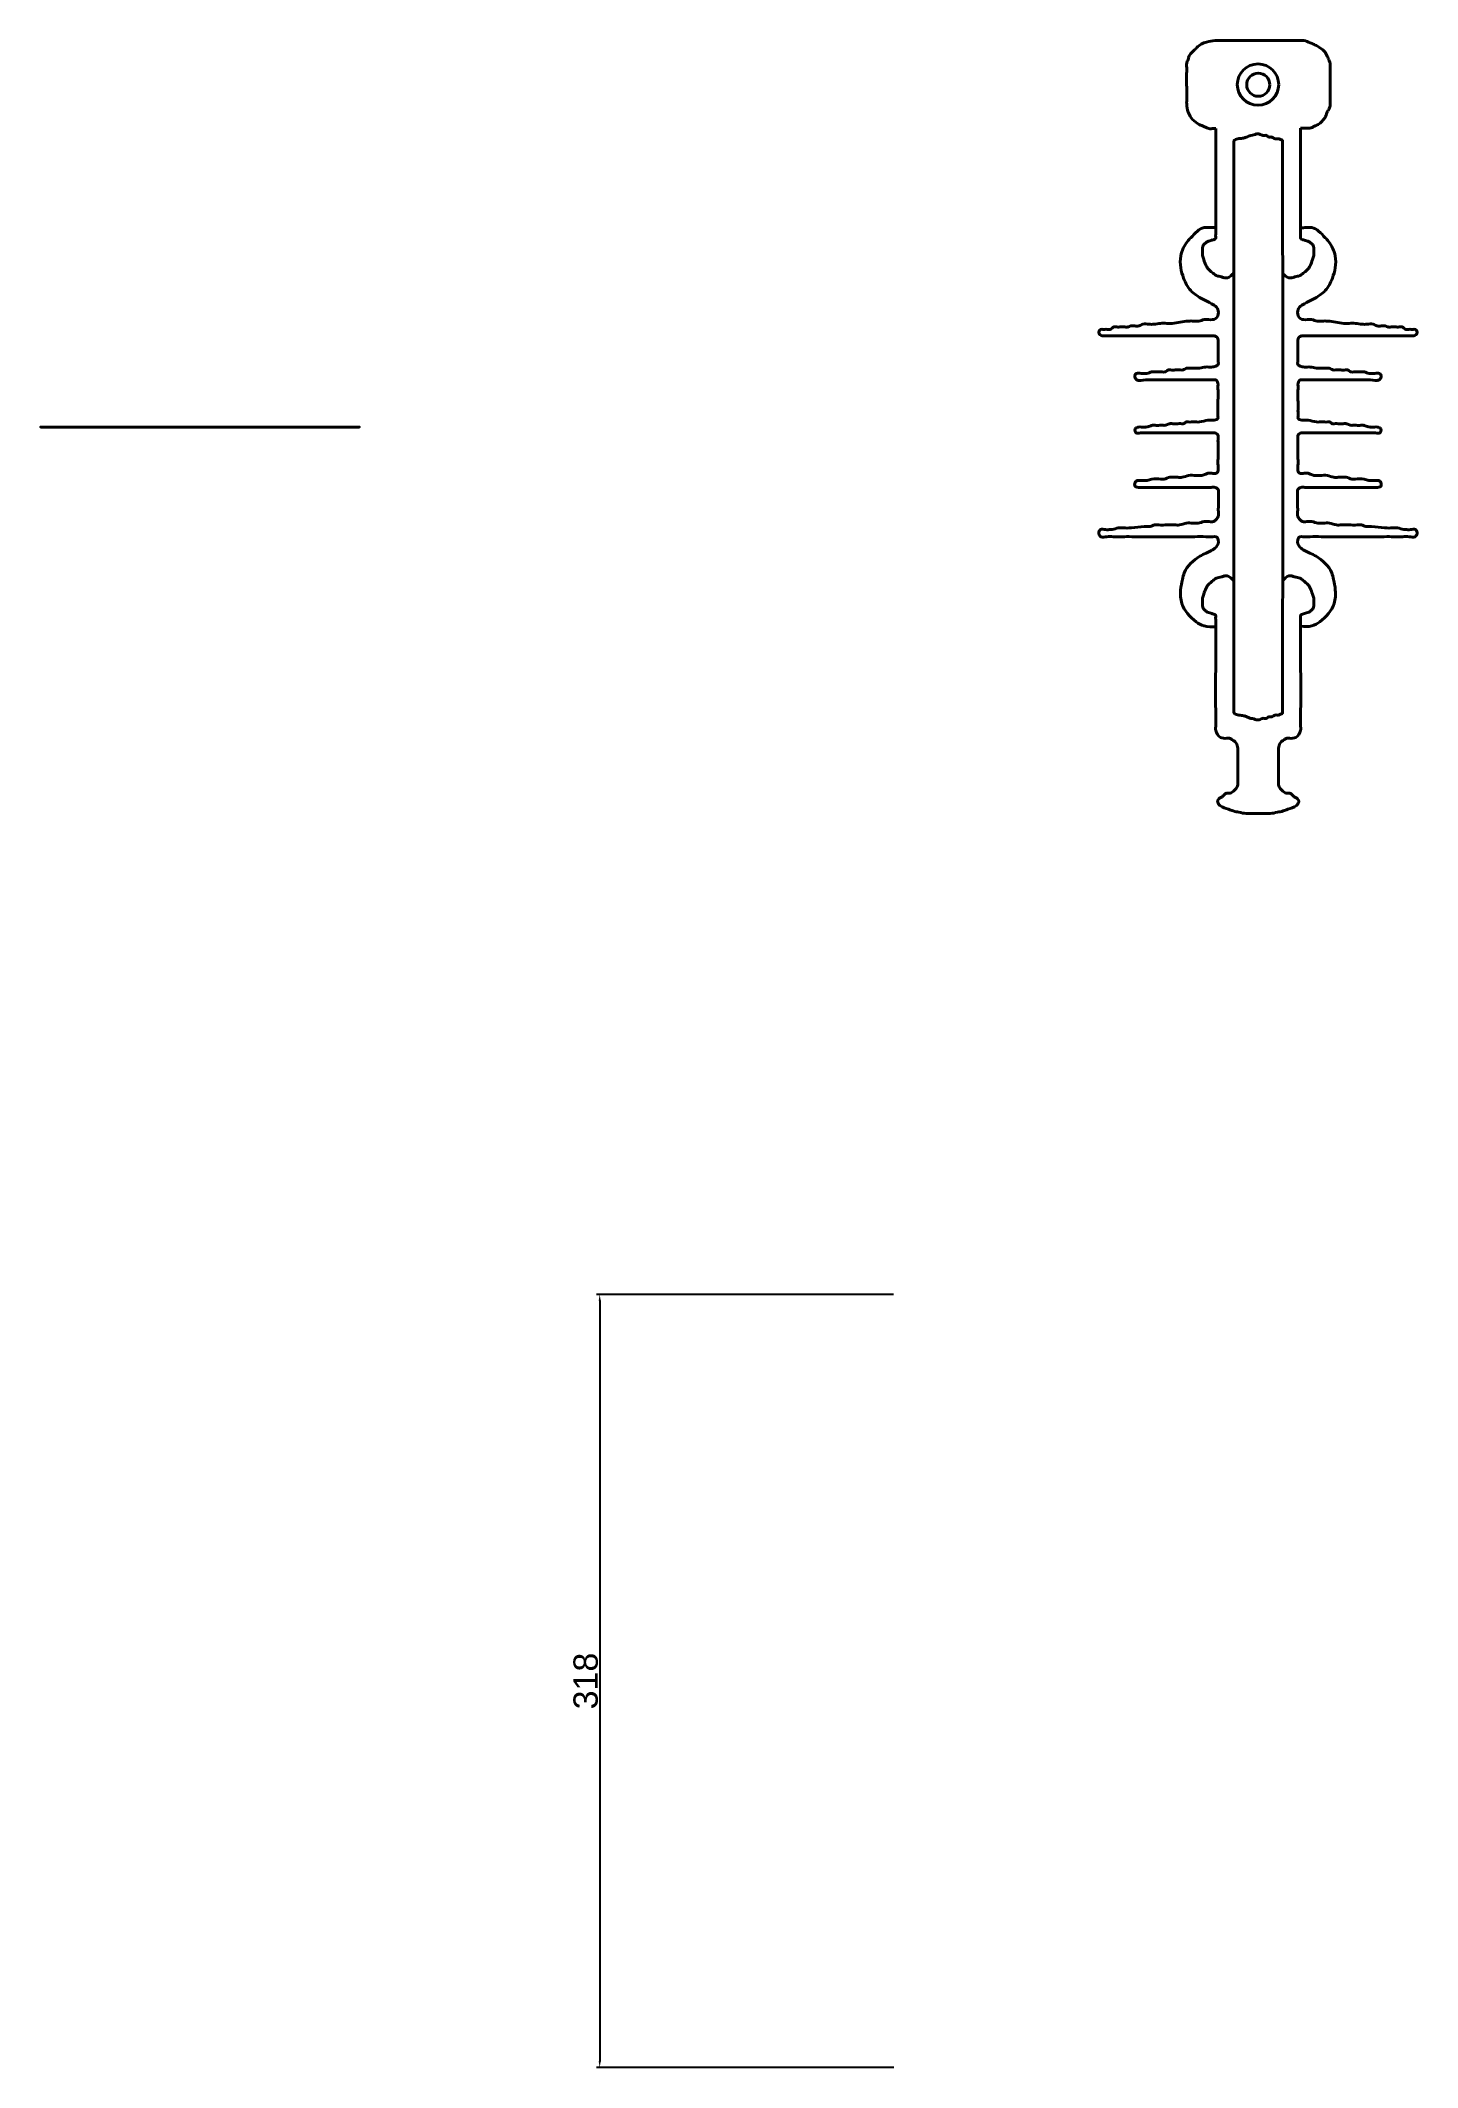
# Model space of a CAD drawing. Header units: millimetres. Extents: x 2904 to 3471, y -1087 to -253.
import ezdxf

# ---------------------------------------------------------------- set-up
doc = ezdxf.new("R2010")
doc.units = ezdxf.units.MM
doc.styles.get("Standard").update_dxf_attribs({"font": 'arial.ttf'})
doc.dimstyles.new('ISO-25', dxfattribs={"dimtxt": 10, "dimasz": 2.5, "dimexe": 1.25, "dimexo": 0.625, "dimtad": 1, "dimtxsty": 'Standard', "dimcen": 2.5, "dimadec": 0, "dimazin": 0, "dimtfac": 1, "dimtmove": 0, "dimatfit": 3, "dimfxl": 1, "dimarcsym": 0})

# ---------------------------------------------------------------- blocks, each defined once
blk = doc.blocks.new('*D2')
at = {"color": 0, "lineweight": -2, "transparency": 16777216}
for p, q in [((3255.06, -769.08), (3132.98, -769.08)), ((3134.23, -771.58), (3134.23, -1084.58)), ((3255.27, -1087.08), (3132.98, -1087.08))]:
    blk.add_line(p, q, dxfattribs=at)
at = {"color": 0, "lineweight": 40, "transparency": 16777216}
for points in [[(3133.81, -771.58), (3134.65, -771.58), (3134.23, -769.08)], [(3133.81, -1084.58), (3134.65, -1084.58), (3134.23, -1087.08)]]:
    blk.add_solid(points, dxfattribs=at)
at = {"layer": 'Defpoints', "color": 0, "lineweight": 40, "transparency": 16777216}
for p in [(3255.69, -769.08), (3134.23, -1087.08), (3255.9, -1087.08)]:
    blk.add_point(p, dxfattribs=at)
at = {"color": 0, "lineweight": 40, "transparency": 16777216, "insert": (3128.5, -928.08), "char_height": 10, "attachment_point": 5, "rotation": 90}
blk.add_mtext('318', dxfattribs=at)

msp = doc.modelspace()

# ---------------------------------------------------------------- linework, layer by layer
at = {"color": 2, "lineweight": 40}
for centre, radius in [((3405.022, -271.257), 8.51), ((3405.127, -271.292), 4.753)]:
    msp.add_circle(centre, radius, dxfattribs=at)
at = {"color": 2, "lineweight": 40, "extrusion": (0, -1, 6.12323e-17)}
for centre, radius in [((2969.83, 140.922, 412.179), 8.51), ((2969.936, 140.887, 412.179), 4.753)]:
    msp.add_circle(centre, radius, dxfattribs=at)
at = {"color": 1, "lineweight": 40}
for points in [[(3405.011, -253.168), (3399.827, -253.168), (3397.443, -253.168), (3394.612, -253.168), (3392.407, -253.168), (3389.785, -253.168), (3387.371, -253.168), (3383.86, -253.762), (3381.64, -254.608), (3379.872, -256.037), (3377.978, -257.899), (3376.765, -259.413), (3376.25, -260.957), (3375.674, -262.441), (3375.674, -264.228), (3375.674, -265.863), (3375.674, -272.244), (3375.674, -273.66), (3375.674, -276.009), (3375.674, -278.114), (3375.674, -279.212), (3378.128, -285.6), (3380.849, -287.632), (3383.039, -288.601), (3384.853, -289.351), (3386.542, -289.351), (3387.615, -289.351)], [(3405.011, -253.168), (3407.269, -253.168), (3408.736, -253.168), (3410.302, -253.168), (3411.68, -253.168), (3418.501, -253.168), (3419.88, -253.168), (3421.292, -253.168), (3423.272, -253.168), (3423.86, -253.168), (3426.492, -254.033), (3428.153, -254.748), (3429.853, -255.705), (3432.197, -257.504), (3433.532, -259.556), (3434.291, -261.464), (3434.661, -262.592), (3434.661, -263.208), (3434.661, -266.513), (3434.661, -268.89), (3434.661, -274.918), (3434.661, -277.161), (3434.661, -278.074), (3434.661, -279.228), (3434.661, -280.015), (3434.117, -281.483), (3433.356, -282.834), (3432.583, -284.789), (3431.699, -285.883), (3430.213, -287.446), (3428.522, -288.228), (3427.295, -288.883), (3426.281, -289.221), (3425.35, -289.221), (3422.517, -289.221)], [(2969.82, -412.179, 159.011), (2964.635, -412.179, 159.011), (2962.252, -412.179, 159.011), (2959.421, -412.179, 159.011), (2957.216, -412.179, 159.011), (2954.594, -412.179, 159.011), (2952.18, -412.179, 159.011), (2948.669, -412.179, 158.416), (2946.449, -412.179, 157.57), (2944.68, -412.179, 156.142), (2942.787, -412.179, 154.28), (2941.574, -412.179, 152.766), (2941.059, -412.179, 151.222), (2940.483, -412.179, 149.738), (2940.483, -412.179, 147.951), (2940.483, -412.179, 146.316), (2940.483, -412.179, 139.935), (2940.483, -412.179, 138.519), (2940.483, -412.179, 136.17), (2940.483, -412.179, 134.065), (2940.483, -412.179, 132.967), (2942.936, -412.179, 126.579), (2945.658, -412.179, 124.547), (2947.848, -412.179, 123.578), (2949.662, -412.179, 122.828), (2951.351, -412.179, 122.828), (2952.423, -412.179, 122.828)], [(2952.469, -412.179, -82.129), (2952.469, -412.179, -88.17), (2952.469, -412.179, -93.827), (2952.469, -412.179, -116.805), (2952.469, -412.179, -122.607), (2952.469, -412.179, -124.838), (2954.378, -412.179, -127.644), (2957.048, -412.179, -128.017), (2958.17, -412.179, -128.017), (2959.182, -412.179, -128.606), (2960.116, -412.179, -129.172), (2961.261, -412.179, -131.02), (2961.501, -412.179, -132.052), (2961.501, -412.179, -132.823), (2961.501, -412.179, -134.463), (2961.501, -412.179, -139.761), (2961.501, -412.179, -141.87), (2961.501, -412.179, -144.117), (2961.501, -412.179, -145.984), (2961.501, -412.179, -147.238), (2959.71, -412.179, -149.839), (2957.807, -412.179, -150.653), (2956.929, -412.179, -150.653), (2955.729, -412.179, -151.384), (2954.851, -412.179, -152.233), (2953.71, -412.179, -152.905), (2953.212, -412.179, -153.753), (2954.191, -412.179, -155.638), (2957.708, -412.179, -157.217), (2959.659, -412.179, -157.926), (2961.964, -412.179, -158.458), (2964.92, -412.179, -158.989), (2967.166, -412.179, -158.989), (2970.033, -412.179, -158.989)], [(2969.82, -412.179, 159.011), (2972.078, -412.179, 159.011), (2973.544, -412.179, 159.011), (2975.111, -412.179, 159.011), (2976.489, -412.179, 159.011), (2983.309, -412.179, 159.011), (2984.689, -412.179, 159.011), (2986.1, -412.179, 159.011), (2988.081, -412.179, 159.011), (2988.669, -412.179, 159.011), (2991.301, -412.179, 158.146), (2992.962, -412.179, 157.431), (2994.661, -412.179, 156.474), (2997.006, -412.179, 154.675), (2998.34, -412.179, 152.623), (2999.1, -412.179, 150.715), (2999.47, -412.179, 149.587), (2999.47, -412.179, 148.971), (2999.47, -412.179, 145.666), (2999.47, -412.179, 143.289), (2999.47, -412.179, 137.261), (2999.47, -412.179, 135.018), (2999.47, -412.179, 134.105), (2999.47, -412.179, 132.951), (2999.47, -412.179, 132.164), (2998.926, -412.179, 130.695), (2998.165, -412.179, 129.345), (2997.391, -412.179, 127.39), (2996.508, -412.179, 126.296), (2995.022, -412.179, 124.733), (2993.33, -412.179, 123.951), (2992.104, -412.179, 123.296), (2991.089, -412.179, 122.958), (2990.159, -412.179, 122.958), (2987.326, -412.179, 122.958)], [(2987.326, -412.179, -81.857), (2987.319, -412.179, -88.17), (2987.319, -412.179, -93.827), (2987.319, -412.179, -116.805), (2987.319, -412.179, -122.607), (2987.319, -412.179, -124.838), (2985.409, -412.179, -127.644), (2982.74, -412.179, -128.017), (2981.617, -412.179, -128.017), (2980.606, -412.179, -128.606), (2979.672, -412.179, -129.172), (2978.527, -412.179, -131.02), (2978.287, -412.179, -132.052), (2978.287, -412.179, -132.823), (2978.287, -412.179, -134.463), (2978.287, -412.179, -139.761), (2978.287, -412.179, -141.87), (2978.287, -412.179, -144.117), (2978.287, -412.179, -145.984), (2978.287, -412.179, -147.238), (2980.078, -412.179, -149.839), (2981.98, -412.179, -150.653), (2982.858, -412.179, -150.653), (2984.058, -412.179, -151.384), (2984.936, -412.179, -152.233), (2986.078, -412.179, -152.905), (2986.575, -412.179, -153.753), (2985.596, -412.179, -155.638), (2982.079, -412.179, -157.217), (2980.129, -412.179, -157.926), (2977.823, -412.179, -158.458), (2974.868, -412.179, -158.989), (2972.622, -412.179, -158.989), (2970.033, -412.179, -158.989)], [(3387.66, -494.308), (3387.66, -500.349), (3387.66, -506.006), (3387.66, -528.984), (3387.66, -534.786), (3387.66, -537.017), (3389.57, -539.823), (3392.239, -540.196), (3393.362, -540.196), (3394.373, -540.785), (3395.307, -541.351), (3396.452, -543.199), (3396.692, -544.231), (3396.692, -545.002), (3396.692, -546.641), (3396.692, -551.94), (3396.692, -554.049), (3396.692, -556.295), (3396.692, -558.163), (3396.692, -559.417), (3394.901, -562.018), (3392.998, -562.832), (3392.12, -562.832), (3390.92, -563.563), (3390.042, -564.412), (3388.901, -565.084), (3388.403, -565.932), (3389.383, -567.817), (3392.899, -569.396), (3394.85, -570.105), (3397.155, -570.637), (3400.111, -571.168), (3402.357, -571.168), (3405.224, -571.168)], [(3422.517, -494.036), (3422.51, -500.349), (3422.51, -506.006), (3422.51, -528.984), (3422.51, -534.786), (3422.51, -537.017), (3420.6, -539.823), (3417.931, -540.196), (3416.808, -540.196), (3415.797, -540.785), (3414.863, -541.351), (3413.718, -543.199), (3413.478, -544.231), (3413.478, -545.002), (3413.478, -546.641), (3413.478, -551.94), (3413.478, -554.049), (3413.478, -556.295), (3413.478, -558.163), (3413.478, -559.417), (3415.269, -562.018), (3417.171, -562.832), (3418.049, -562.832), (3419.25, -563.563), (3420.128, -564.412), (3421.269, -565.084), (3421.767, -565.932), (3420.787, -567.817), (3417.271, -569.396), (3415.32, -570.105), (3413.015, -570.637), (3410.059, -571.168), (3407.813, -571.168), (3405.224, -571.168)]]:
    msp.add_spline(points, degree=3, dxfattribs=at)
at = {"color": 2, "lineweight": 40}
for points in [[(3387.615, -289.351), (3387.615, -295.331), (3387.615, -298.424), (3387.615, -311.341), (3387.615, -330.081)], [(3422.517, -289.221), (3422.517, -308.777), (3422.517, -330.129)], [(2952.423, -412.179, 122.828), (2952.423, -412.179, 116.848), (2952.423, -412.179, 113.755), (2952.423, -412.179, 100.838), (2952.423, -412.179, 82.098)], [(2987.326, -412.179, 122.958), (2987.326, -412.179, 103.402), (2987.326, -412.179, 82.05)]]:
    msp.add_spline(points, degree=3, dxfattribs=at)
at = {"color": 4, "lineweight": 40}
for points in [[(3395.102, -348.592), (3395.102, -344.465), (3395.102, -316.568), (3395.102, -303.718), (3395.102, -300.501), (3395.102, -297.476), (3395.102, -295.602), (3395.102, -294.451), (3396.665, -293.58), (3398.639, -293.3), (3400.169, -292.906), (3402.12, -292.161), (3403.29, -291.982), (3404.332, -291.545), (3404.941, -291.545), (3405.387, -291.545), (3406.343, -291.977), (3407.681, -292.157), (3408.413, -292.157), (3409.602, -292.84), (3409.96, -292.84), (3410.694, -292.84), (3412.042, -293.522), (3412.844, -293.522), (3413.458, -293.522), (3414.635, -294.033), (3415.129, -294.389), (3415.129, -294.732), (3415.129, -295.527), (3415.129, -298.023), (3415.129, -299.128), (3415.129, -303.341), (3415.129, -306.828), (3415.129, -317.645), (3415.129, -321.637), (3415.129, -335.773), (3415.232, -348.856)], [(2959.911, -412.179, 63.587), (2959.911, -412.179, 67.714), (2959.911, -412.179, 95.61), (2959.911, -412.179, 108.461), (2959.911, -412.179, 111.678), (2959.911, -412.179, 114.703), (2959.911, -412.179, 116.577), (2959.911, -412.179, 117.728), (2961.473, -412.179, 118.599), (2963.448, -412.179, 118.879), (2964.978, -412.179, 119.273), (2966.929, -412.179, 120.018), (2968.099, -412.179, 120.197), (2969.141, -412.179, 120.634), (2969.75, -412.179, 120.634), (2970.196, -412.179, 120.634), (2971.152, -412.179, 120.202), (2972.49, -412.179, 120.022), (2973.222, -412.179, 120.022), (2974.41, -412.179, 119.339), (2974.769, -412.179, 119.339), (2975.503, -412.179, 119.339), (2976.851, -412.179, 118.657), (2977.652, -412.179, 118.657), (2978.267, -412.179, 118.657), (2979.444, -412.179, 118.146), (2979.938, -412.179, 117.79), (2979.938, -412.179, 117.447), (2979.938, -412.179, 116.652), (2979.938, -412.179, 114.156), (2979.938, -412.179, 113.051), (2979.938, -412.179, 108.838), (2979.938, -412.179, 105.351), (2979.938, -412.179, 94.534), (2979.938, -412.179, 90.542), (2979.938, -412.179, 76.405), (2980.041, -412.179, 63.323)], [(2959.911, -412.179, -63.394), (2959.911, -412.179, -67.521), (2959.911, -412.179, -95.417), (2959.911, -412.179, -108.268), (2959.911, -412.179, -111.485), (2959.911, -412.179, -114.51), (2959.911, -412.179, -116.384), (2959.911, -412.179, -117.535), (2961.473, -412.179, -118.406), (2963.448, -412.179, -118.686), (2964.978, -412.179, -119.08), (2966.929, -412.179, -119.825), (2968.099, -412.179, -120.004), (2969.141, -412.179, -120.441), (2969.75, -412.179, -120.441), (2970.196, -412.179, -120.441), (2971.152, -412.179, -120.009), (2972.49, -412.179, -119.829), (2973.222, -412.179, -119.829), (2974.41, -412.179, -119.146), (2974.769, -412.179, -119.146), (2975.503, -412.179, -119.146), (2976.851, -412.179, -118.464), (2977.652, -412.179, -118.464), (2978.267, -412.179, -118.464), (2979.444, -412.179, -117.953), (2979.938, -412.179, -117.597), (2979.938, -412.179, -117.254), (2979.938, -412.179, -116.459), (2979.938, -412.179, -113.963), (2979.938, -412.179, -112.858), (2979.938, -412.179, -108.645), (2979.938, -412.179, -105.158), (2979.938, -412.179, -94.341), (2979.938, -412.179, -90.349), (2979.938, -412.179, -76.212), (2980.041, -412.179, -63.13)], [(3395.102, -475.573), (3395.102, -479.7), (3395.102, -507.596), (3395.102, -520.447), (3395.102, -523.664), (3395.102, -526.689), (3395.102, -528.563), (3395.102, -529.714), (3396.665, -530.585), (3398.639, -530.865), (3400.169, -531.259), (3402.12, -532.004), (3403.29, -532.183), (3404.332, -532.62), (3404.941, -532.62), (3405.387, -532.62), (3406.343, -532.188), (3407.681, -532.008), (3408.413, -532.008), (3409.602, -531.325), (3409.96, -531.325), (3410.694, -531.325), (3412.042, -530.643), (3412.844, -530.643), (3413.458, -530.643), (3414.635, -530.132), (3415.129, -529.776), (3415.129, -529.433), (3415.129, -528.638), (3415.129, -526.142), (3415.129, -525.037), (3415.129, -520.824), (3415.129, -517.337), (3415.129, -506.52), (3415.129, -502.528), (3415.129, -488.391), (3415.232, -475.309)]]:
    msp.add_spline(points, degree=3, dxfattribs=at)
at = {"color": 5, "lineweight": 40}
for points in [[(3387.615, -330.081), (3385.111, -330.081), (3382.866, -330.081), (3380.071, -331.55), (3377.368, -334.251), (3375.994, -335.807), (3374.298, -338.554), (3373.245, -341.759), (3373.245, -346.656), (3374.421, -350.906), (3377.343, -355.962), (3379.46, -357.788), (3385.89, -361.405), (3387.993, -362.894), (3388.724, -364.966), (3387.578, -367.533), (3384.704, -367.949), (3382.938, -367.949), (3380.711, -368.556), (3378.706, -368.556), (3376.333, -368.556), (3369.728, -369.499), (3367.573, -369.499), (3364.842, -369.499), (3362.204, -369.852), (3360.123, -369.852), (3357.689, -369.852), (3356.035, -370.558), (3354.289, -370.558), (3352.617, -370.558), (3351.595, -370.966), (3350.242, -370.966), (3348.648, -370.966), (3346.964, -370.966), (3345.611, -370.966), (3344.317, -371.951), (3342.904, -371.951), (3341.159, -371.951), (3340.287, -371.951), (3339.596, -373.002), (3340.047, -374.174), (3340.889, -374.595), (3342.633, -374.595), (3345.31, -374.595), (3350.874, -374.595), (3354.724, -374.595), (3361.4, -374.595), (3366.543, -374.595), (3370.814, -374.595), (3376.245, -374.595), (3378.608, -374.595), (3381.88, -374.595), (3384.395, -374.595), (3386.061, -374.595), (3388.06, -375.087), (3388.636, -376.903), (3388.636, -378.205), (3388.636, -383.546), (3388.636, -385.067), (3388.636, -386.305), (3387.661, -387.129), (3385.934, -387.459), (3384.805, -387.459), (3383.485, -387.459), (3380.998, -387.899), (3379.334, -387.899), (3376.809, -387.899), (3375.738, -387.899), (3374.17, -388.663), (3373.06, -388.663), (3370.975, -388.663), (3369.037, -388.663), (3368.115, -388.663), (3366.793, -389.498), (3365.564, -389.498), (3362.643, -389.498), (3361.199, -389.498), (3359.323, -390.082), (3358.616, -390.082), (3356.895, -390.082), (3355.081, -390.082), (3354.343, -391.004), (3354.958, -392.539), (3358.85, -392.724), (3360.748, -392.724), (3363.229, -392.724), (3366.879, -392.724), (3376.565, -392.724), (3381.044, -392.724), (3383.445, -392.724), (3384.97, -392.724), (3386.534, -392.724), (3387.511, -392.724), (3388.548, -394.109), (3388.548, -395.262), (3388.548, -396.395), (3388.548, -402.62), (3388.548, -404.634), (3388.548, -406.239), (3388.548, -407.735), (3388.548, -408.544), (3387.008, -409.294), (3385.843, -409.294), (3384.441, -409.294), (3380.943, -410.067), (3379.673, -410.067), (3377.67, -410.067), (3376.241, -410.067), (3375.507, -410.067), (3374.297, -410.78), (3373.682, -410.78), (3371.52, -410.78), (3369.952, -410.78), (3368.544, -410.78), (3366.768, -411.438), (3366.006, -411.438), (3364.619, -411.438), (3362.676, -411.438), (3361.656, -411.438), (3360.146, -411.866), (3358.862, -412.143), (3358.169, -412.143), (3357.137, -412.143), (3355.844, -412.143), (3355.02, -412.415), (3354.475, -412.922), (3354.893, -414.536), (3356.625, -414.536), (3358.479, -414.536), (3362.025, -414.536), (3365.937, -414.536), (3368.953, -414.536), (3372.172, -414.536), (3374.862, -414.536), (3382.653, -414.536), (3385.799, -414.536), (3387.226, -414.536), (3388.57, -415.514), (3388.57, -417.387), (3388.57, -418.294), (3388.57, -421.068), (3388.57, -425.15), (3388.57, -428.024), (3388.57, -430.185), (3387.933, -431.126), (3385.966, -431.126), (3384.669, -431.126), (3383.497, -431.482), (3381.906, -432.088), (3381.027, -432.088), (3379.436, -432.088), (3376.465, -432.088), (3373.868, -432.824), (3371.971, -432.824), (3369.926, -432.824), (3368.767, -432.824), (3366.384, -433.561), (3364.993, -433.561), (3361.356, -433.561), (3359.381, -434.133), (3358.086, -434.133), (3356.472, -434.133), (3355.474, -434.133), (3354.454, -435.024), (3354.454, -436.467), (3356.429, -436.976), (3359.169, -436.976), (3362.312, -436.976), (3367.918, -436.976), (3372.25, -436.976), (3375.521, -436.976), (3380.256, -436.976), (3382.744, -436.976), (3385.775, -436.976), (3387.366, -436.976), (3388.591, -437.829), (3388.707, -438.78), (3388.707, -440.94), (3388.707, -443.114), (3388.707, -444.78), (3388.707, -446.852), (3388.707, -448.45), (3387.655, -450.378), (3386.712, -451.035), (3384.981, -451.035), (3382.833, -451.035), (3380.4, -451.692), (3378.186, -451.692), (3375.6, -451.692), (3372.709, -452.419), (3370.761, -452.419), (3367.773, -452.419), (3364.188, -452.419), (3362.462, -452.419), (3360.603, -453.083), (3359.806, -453.083), (3358.257, -453.083), (3352.94, -453.632), (3349.445, -453.632), (3347.563, -453.632), (3345.009, -454.348), (3344.36, -454.348), (3342.299, -454.348), (3340.238, -454.348), (3339.521, -455.445), (3340.417, -457.258), (3342.792, -457.258), (3345.48, -457.258), (3350.117, -457.258), (3354.038, -457.258), (3360.534, -457.258), (3366.803, -457.258), (3370.82, -457.258), (3375.355, -457.258), (3379.034, -457.258), (3383.592, -457.258), (3386.503, -457.258), (3387.722, -457.258), (3388.669, -458.501), (3387.744, -461.567), (3383.666, -463.986), (3381.081, -465.323), (3374.704, -472.084), (3373.938, -474.815), (3373.204, -479.196), (3373.71, -484.718), (3379.545, -492.265), (3382.841, -493.97), (3387.66, -494.308)], [(3422.517, -330.129), (3424.912, -330.081), (3427.157, -330.081), (3429.952, -331.55), (3432.655, -334.251), (3434.029, -335.807), (3435.724, -338.554), (3436.778, -341.759), (3436.778, -346.656), (3435.602, -350.906), (3432.68, -355.962), (3430.563, -357.788), (3424.133, -361.405), (3422.029, -362.894), (3421.299, -364.966), (3422.445, -367.533), (3425.319, -367.949), (3427.085, -367.949), (3429.311, -368.556), (3431.317, -368.556), (3433.69, -368.556), (3440.295, -369.499), (3442.45, -369.499), (3445.181, -369.499), (3447.819, -369.852), (3449.9, -369.852), (3452.334, -369.852), (3453.987, -370.558), (3455.734, -370.558), (3457.406, -370.558), (3458.428, -370.966), (3459.781, -370.966), (3461.375, -370.966), (3463.059, -370.966), (3464.412, -370.966), (3465.705, -371.951), (3467.119, -371.951), (3468.863, -371.951), (3469.736, -371.951), (3470.427, -373.002), (3469.976, -374.174), (3469.134, -374.595), (3467.39, -374.595), (3464.713, -374.595), (3459.149, -374.595), (3455.299, -374.595), (3448.623, -374.595), (3443.48, -374.595), (3439.209, -374.595), (3433.778, -374.595), (3431.415, -374.595), (3428.143, -374.595), (3425.628, -374.595), (3423.962, -374.595), (3421.963, -375.087), (3421.387, -376.903), (3421.387, -378.205), (3421.387, -383.546), (3421.387, -385.067), (3421.387, -386.305), (3422.362, -387.129), (3424.089, -387.459), (3425.218, -387.459), (3426.538, -387.459), (3429.024, -387.899), (3430.689, -387.899), (3433.213, -387.899), (3434.285, -387.899), (3435.853, -388.663), (3436.963, -388.663), (3439.048, -388.663), (3440.985, -388.663), (3441.908, -388.663), (3443.229, -389.498), (3444.459, -389.498), (3447.379, -389.498), (3448.824, -389.498), (3450.699, -390.082), (3451.406, -390.082), (3453.128, -390.082), (3454.942, -390.082), (3455.679, -391.004), (3455.065, -392.539), (3451.173, -392.724), (3449.275, -392.724), (3446.793, -392.724), (3443.144, -392.724), (3433.457, -392.724), (3428.979, -392.724), (3426.578, -392.724), (3425.053, -392.724), (3423.489, -392.724), (3422.511, -392.724), (3421.475, -394.109), (3421.475, -395.262), (3421.475, -396.395), (3421.475, -402.62), (3421.475, -404.634), (3421.475, -406.239), (3421.475, -407.735), (3421.475, -408.544), (3423.015, -409.294), (3424.18, -409.294), (3425.582, -409.294), (3429.08, -410.067), (3430.35, -410.067), (3432.353, -410.067), (3433.782, -410.067), (3434.516, -410.067), (3435.726, -410.78), (3436.341, -410.78), (3438.503, -410.78), (3440.071, -410.78), (3441.479, -410.78), (3443.255, -411.438), (3444.017, -411.438), (3445.404, -411.438), (3447.347, -411.438), (3448.367, -411.438), (3449.877, -411.866), (3451.161, -412.143), (3451.853, -412.143), (3452.886, -412.143), (3454.179, -412.143), (3455.003, -412.415), (3455.548, -412.922), (3455.13, -414.536), (3453.398, -414.536), (3451.544, -414.536), (3447.998, -414.536), (3444.086, -414.536), (3441.07, -414.536), (3437.851, -414.536), (3435.161, -414.536), (3427.37, -414.536), (3424.223, -414.536), (3422.797, -414.536), (3421.453, -415.514), (3421.453, -417.387), (3421.453, -418.294), (3421.453, -421.068), (3421.453, -425.15), (3421.453, -428.024), (3421.453, -430.185), (3422.089, -431.126), (3424.057, -431.126), (3425.354, -431.126), (3426.526, -431.482), (3428.117, -432.088), (3428.996, -432.088), (3430.586, -432.088), (3433.558, -432.088), (3436.154, -432.824), (3438.052, -432.824), (3440.097, -432.824), (3441.256, -432.824), (3443.638, -433.561), (3445.03, -433.561), (3448.667, -433.561), (3450.642, -434.133), (3451.937, -434.133), (3453.551, -434.133), (3454.549, -434.133), (3455.568, -435.024), (3455.568, -436.467), (3453.593, -436.976), (3450.854, -436.976), (3447.711, -436.976), (3442.105, -436.976), (3437.773, -436.976), (3434.502, -436.976), (3429.767, -436.976), (3427.278, -436.976), (3424.248, -436.976), (3422.657, -436.976), (3421.432, -437.829), (3421.316, -438.78), (3421.316, -440.94), (3421.316, -443.114), (3421.316, -444.78), (3421.316, -446.852), (3421.316, -448.45), (3422.368, -450.378), (3423.311, -451.035), (3425.042, -451.035), (3427.19, -451.035), (3429.623, -451.692), (3431.837, -451.692), (3434.423, -451.692), (3437.314, -452.419), (3439.262, -452.419), (3442.249, -452.419), (3445.835, -452.419), (3447.561, -452.419), (3449.42, -453.083), (3450.217, -453.083), (3451.766, -453.083), (3457.083, -453.632), (3460.578, -453.632), (3462.46, -453.632), (3465.013, -454.348), (3465.663, -454.348), (3467.724, -454.348), (3469.785, -454.348), (3470.502, -455.445), (3469.606, -457.258), (3467.231, -457.258), (3464.543, -457.258), (3459.906, -457.258), (3455.985, -457.258), (3449.489, -457.258), (3443.22, -457.258), (3439.203, -457.258), (3434.667, -457.258), (3430.989, -457.258), (3426.431, -457.258), (3423.52, -457.258), (3422.301, -457.258), (3421.353, -458.501), (3422.279, -461.567), (3426.357, -463.986), (3428.942, -465.323), (3435.319, -472.084), (3436.084, -474.815), (3436.818, -479.196), (3436.313, -484.718), (3430.478, -492.265), (3427.182, -493.97), (3422.517, -494.036)], [(2952.423, -412.179, 82.098), (2949.92, -412.179, 82.098), (2947.675, -412.179, 82.098), (2944.88, -412.179, 80.629), (2942.177, -412.179, 77.928), (2940.802, -412.179, 76.372), (2939.107, -412.179, 73.625), (2938.053, -412.179, 70.42), (2938.053, -412.179, 65.523), (2939.23, -412.179, 61.273), (2942.152, -412.179, 56.217), (2944.269, -412.179, 54.391), (2950.699, -412.179, 50.774), (2952.802, -412.179, 49.285), (2953.533, -412.179, 47.213), (2952.387, -412.179, 44.646), (2949.513, -412.179, 44.229), (2947.747, -412.179, 44.229), (2945.52, -412.179, 43.623), (2943.515, -412.179, 43.623), (2941.141, -412.179, 43.623), (2934.537, -412.179, 42.679), (2932.382, -412.179, 42.679), (2929.65, -412.179, 42.679), (2927.012, -412.179, 42.327), (2924.932, -412.179, 42.327), (2922.498, -412.179, 42.327), (2920.844, -412.179, 41.621), (2919.098, -412.179, 41.621), (2917.426, -412.179, 41.621), (2916.404, -412.179, 41.213), (2915.051, -412.179, 41.213), (2913.457, -412.179, 41.213), (2911.773, -412.179, 41.213), (2910.419, -412.179, 41.213), (2909.126, -412.179, 40.228), (2907.713, -412.179, 40.228), (2905.968, -412.179, 40.228), (2905.096, -412.179, 40.228), (2904.404, -412.179, 39.176), (2904.855, -412.179, 38.004), (2905.698, -412.179, 37.584), (2907.442, -412.179, 37.584), (2910.119, -412.179, 37.584), (2915.683, -412.179, 37.584), (2919.532, -412.179, 37.584), (2926.209, -412.179, 37.584), (2931.352, -412.179, 37.584), (2935.623, -412.179, 37.584), (2941.054, -412.179, 37.584), (2943.417, -412.179, 37.584), (2946.689, -412.179, 37.584), (2949.203, -412.179, 37.584), (2950.87, -412.179, 37.584), (2952.869, -412.179, 37.092), (2953.445, -412.179, 35.276), (2953.445, -412.179, 33.974), (2953.445, -412.179, 28.633), (2953.445, -412.179, 27.112), (2953.445, -412.179, 25.874), (2952.469, -412.179, 25.05), (2950.742, -412.179, 24.72), (2949.614, -412.179, 24.72), (2948.294, -412.179, 24.72), (2945.807, -412.179, 24.28), (2944.143, -412.179, 24.28), (2941.618, -412.179, 24.28), (2940.547, -412.179, 24.28), (2938.978, -412.179, 23.516), (2937.869, -412.179, 23.516), (2935.784, -412.179, 23.516), (2933.846, -412.179, 23.516), (2932.924, -412.179, 23.516), (2931.602, -412.179, 22.68), (2930.373, -412.179, 22.68), (2927.452, -412.179, 22.68), (2926.007, -412.179, 22.68), (2924.132, -412.179, 22.097), (2923.425, -412.179, 22.097), (2921.704, -412.179, 22.097), (2919.89, -412.179, 22.097), (2919.152, -412.179, 21.175), (2919.767, -412.179, 19.64), (2923.658, -412.179, 19.455), (2925.556, -412.179, 19.455), (2928.038, -412.179, 19.455), (2931.688, -412.179, 19.455), (2941.374, -412.179, 19.455), (2945.853, -412.179, 19.455), (2948.253, -412.179, 19.455), (2949.779, -412.179, 19.455), (2951.343, -412.179, 19.455), (2952.32, -412.179, 19.455), (2953.356, -412.179, 18.07), (2953.356, -412.179, 16.917), (2953.356, -412.179, 15.784), (2953.356, -412.179, 9.559), (2953.356, -412.179, 7.545), (2953.356, -412.179, 5.94), (2953.356, -412.179, 4.444), (2953.356, -412.179, 3.635), (2951.817, -412.179, 2.885), (2950.652, -412.179, 2.885), (2949.25, -412.179, 2.885), (2945.752, -412.179, 2.112), (2944.482, -412.179, 2.112), (2942.478, -412.179, 2.112), (2941.05, -412.179, 2.112), (2940.316, -412.179, 2.112), (2939.106, -412.179, 1.398), (2938.491, -412.179, 1.398), (2936.328, -412.179, 1.398), (2934.761, -412.179, 1.398), (2933.352, -412.179, 1.398), (2931.577, -412.179, 0.74), (2930.815, -412.179, 0.74), (2929.428, -412.179, 0.74), (2927.484, -412.179, 0.74), (2926.465, -412.179, 0.74), (2924.954, -412.179, 0.313), (2923.67, -412.179, 0.036), (2922.978, -412.179, 0.036), (2921.946, -412.179, 0.036), (2920.653, -412.179, 0.036), (2919.829, -412.179, -0.236), (2919.284, -412.179, -0.743), (2919.702, -412.179, -2.357), (2921.434, -412.179, -2.357), (2923.288, -412.179, -2.357), (2926.833, -412.179, -2.357), (2930.746, -412.179, -2.357), (2933.761, -412.179, -2.357), (2936.981, -412.179, -2.357), (2939.67, -412.179, -2.357), (2947.462, -412.179, -2.357), (2950.608, -412.179, -2.357), (2952.035, -412.179, -2.357), (2953.379, -412.179, -3.335), (2953.379, -412.179, -5.208), (2953.379, -412.179, -6.115), (2953.379, -412.179, -8.889), (2953.379, -412.179, -12.971), (2953.379, -412.179, -15.845), (2953.379, -412.179, -18.006), (2952.742, -412.179, -18.947), (2950.775, -412.179, -18.947), (2949.477, -412.179, -18.947), (2948.305, -412.179, -19.303), (2946.715, -412.179, -19.909), (2945.836, -412.179, -19.909), (2944.245, -412.179, -19.909), (2941.273, -412.179, -19.909), (2938.677, -412.179, -20.645), (2936.78, -412.179, -20.645), (2934.735, -412.179, -20.645), (2933.575, -412.179, -20.645), (2931.193, -412.179, -21.382), (2929.802, -412.179, -21.382), (2926.165, -412.179, -21.382), (2924.19, -412.179, -21.954), (2922.895, -412.179, -21.954), (2921.281, -412.179, -21.954), (2920.283, -412.179, -21.954), (2919.263, -412.179, -22.845), (2919.263, -412.179, -24.288), (2921.238, -412.179, -24.797), (2923.978, -412.179, -24.797), (2927.121, -412.179, -24.797), (2932.727, -412.179, -24.797), (2937.059, -412.179, -24.797), (2940.329, -412.179, -24.797), (2945.065, -412.179, -24.797), (2947.553, -412.179, -24.797), (2950.584, -412.179, -24.797), (2952.175, -412.179, -24.797), (2953.4, -412.179, -25.65), (2953.515, -412.179, -26.601), (2953.515, -412.179, -28.761), (2953.515, -412.179, -30.935), (2953.515, -412.179, -32.601), (2953.515, -412.179, -34.673), (2953.515, -412.179, -36.271), (2952.463, -412.179, -38.199), (2951.521, -412.179, -38.856), (2949.789, -412.179, -38.856), (2947.641, -412.179, -38.856), (2945.209, -412.179, -39.513), (2942.995, -412.179, -39.513), (2940.409, -412.179, -39.513), (2937.518, -412.179, -40.24), (2935.57, -412.179, -40.24), (2932.582, -412.179, -40.24), (2928.997, -412.179, -40.24), (2927.271, -412.179, -40.24), (2925.412, -412.179, -40.904), (2924.615, -412.179, -40.904), (2923.066, -412.179, -40.904), (2917.749, -412.179, -41.453), (2914.254, -412.179, -41.453), (2912.372, -412.179, -41.453), (2909.818, -412.179, -42.169), (2909.169, -412.179, -42.169), (2907.107, -412.179, -42.169), (2905.046, -412.179, -42.169), (2904.33, -412.179, -43.266), (2905.226, -412.179, -45.079), (2907.6, -412.179, -45.079), (2910.289, -412.179, -45.079), (2914.926, -412.179, -45.079), (2918.846, -412.179, -45.079), (2925.343, -412.179, -45.079), (2931.612, -412.179, -45.079), (2935.628, -412.179, -45.079), (2940.164, -412.179, -45.079), (2943.842, -412.179, -45.079), (2948.401, -412.179, -45.079), (2951.312, -412.179, -45.079), (2952.531, -412.179, -45.079), (2953.478, -412.179, -46.322), (2952.553, -412.179, -49.388), (2948.475, -412.179, -51.807), (2945.89, -412.179, -53.144), (2939.512, -412.179, -59.905), (2938.747, -412.179, -62.636), (2938.013, -412.179, -67.017), (2938.518, -412.179, -72.539), (2944.354, -412.179, -80.086), (2947.65, -412.179, -81.791), (2952.469, -412.179, -82.129)], [(2987.326, -412.179, 82.05), (2989.721, -412.179, 82.098), (2991.966, -412.179, 82.098), (2994.76, -412.179, 80.629), (2997.464, -412.179, 77.928), (2998.838, -412.179, 76.372), (3000.533, -412.179, 73.625), (3001.587, -412.179, 70.42), (3001.587, -412.179, 65.523), (3000.411, -412.179, 61.273), (2997.489, -412.179, 56.217), (2995.372, -412.179, 54.391), (2988.941, -412.179, 50.774), (2986.838, -412.179, 49.285), (2986.108, -412.179, 47.213), (2987.253, -412.179, 44.646), (2990.128, -412.179, 44.229), (2991.894, -412.179, 44.229), (2994.12, -412.179, 43.623), (2996.126, -412.179, 43.623), (2998.499, -412.179, 43.623), (3005.104, -412.179, 42.679), (3007.259, -412.179, 42.679), (3009.99, -412.179, 42.679), (3012.628, -412.179, 42.327), (3014.709, -412.179, 42.327), (3017.143, -412.179, 42.327), (3018.796, -412.179, 41.621), (3020.543, -412.179, 41.621), (3022.215, -412.179, 41.621), (3023.236, -412.179, 41.213), (3024.589, -412.179, 41.213), (3026.183, -412.179, 41.213), (3027.868, -412.179, 41.213), (3029.221, -412.179, 41.213), (3030.514, -412.179, 40.228), (3031.928, -412.179, 40.228), (3033.672, -412.179, 40.228), (3034.544, -412.179, 40.228), (3035.236, -412.179, 39.176), (3034.785, -412.179, 38.004), (3033.943, -412.179, 37.584), (3032.198, -412.179, 37.584), (3029.522, -412.179, 37.584), (3023.958, -412.179, 37.584), (3020.108, -412.179, 37.584), (3013.431, -412.179, 37.584), (3008.288, -412.179, 37.584), (3004.018, -412.179, 37.584), (2998.587, -412.179, 37.584), (2996.224, -412.179, 37.584), (2992.952, -412.179, 37.584), (2990.437, -412.179, 37.584), (2988.771, -412.179, 37.584), (2986.771, -412.179, 37.092), (2986.196, -412.179, 35.276), (2986.196, -412.179, 33.974), (2986.196, -412.179, 28.633), (2986.196, -412.179, 27.112), (2986.196, -412.179, 25.874), (2987.171, -412.179, 25.05), (2988.898, -412.179, 24.72), (2990.027, -412.179, 24.72), (2991.346, -412.179, 24.72), (2993.833, -412.179, 24.28), (2995.497, -412.179, 24.28), (2998.022, -412.179, 24.28), (2999.093, -412.179, 24.28), (3000.662, -412.179, 23.516), (3001.771, -412.179, 23.516), (3003.856, -412.179, 23.516), (3005.794, -412.179, 23.516), (3006.716, -412.179, 23.516), (3008.038, -412.179, 22.68), (3009.268, -412.179, 22.68), (3012.188, -412.179, 22.68), (3013.633, -412.179, 22.68), (3015.508, -412.179, 22.097), (3016.215, -412.179, 22.097), (3017.937, -412.179, 22.097), (3019.75, -412.179, 22.097), (3020.488, -412.179, 21.175), (3019.873, -412.179, 19.64), (3015.982, -412.179, 19.455), (3014.084, -412.179, 19.455), (3011.602, -412.179, 19.455), (3007.952, -412.179, 19.455), (2998.266, -412.179, 19.455), (2993.787, -412.179, 19.455), (2991.387, -412.179, 19.455), (2989.862, -412.179, 19.455), (2988.298, -412.179, 19.455), (2987.32, -412.179, 19.455), (2986.284, -412.179, 18.07), (2986.284, -412.179, 16.917), (2986.284, -412.179, 15.784), (2986.284, -412.179, 9.559), (2986.284, -412.179, 7.545), (2986.284, -412.179, 5.94), (2986.284, -412.179, 4.444), (2986.284, -412.179, 3.635), (2987.824, -412.179, 2.885), (2988.989, -412.179, 2.885), (2990.39, -412.179, 2.885), (2993.889, -412.179, 2.112), (2995.158, -412.179, 2.112), (2997.162, -412.179, 2.112), (2998.591, -412.179, 2.112), (2999.325, -412.179, 2.112), (3000.535, -412.179, 1.398), (3001.15, -412.179, 1.398), (3003.312, -412.179, 1.398), (3004.879, -412.179, 1.398), (3006.288, -412.179, 1.398), (3008.064, -412.179, 0.74), (3008.826, -412.179, 0.74), (3010.213, -412.179, 0.74), (3012.156, -412.179, 0.74), (3013.176, -412.179, 0.74), (3014.686, -412.179, 0.313), (3015.97, -412.179, 0.036), (3016.662, -412.179, 0.036), (3017.694, -412.179, 0.036), (3018.987, -412.179, 0.036), (3019.812, -412.179, -0.236), (3020.357, -412.179, -0.743), (3019.939, -412.179, -2.357), (3018.207, -412.179, -2.357), (3016.353, -412.179, -2.357), (3012.807, -412.179, -2.357), (3008.895, -412.179, -2.357), (3005.879, -412.179, -2.357), (3002.66, -412.179, -2.357), (2999.97, -412.179, -2.357), (2992.179, -412.179, -2.357), (2989.032, -412.179, -2.357), (2987.606, -412.179, -2.357), (2986.262, -412.179, -3.335), (2986.262, -412.179, -5.208), (2986.262, -412.179, -6.115), (2986.262, -412.179, -8.889), (2986.262, -412.179, -12.971), (2986.262, -412.179, -15.845), (2986.262, -412.179, -18.006), (2986.898, -412.179, -18.947), (2988.865, -412.179, -18.947), (2990.163, -412.179, -18.947), (2991.335, -412.179, -19.303), (2992.926, -412.179, -19.909), (2993.805, -412.179, -19.909), (2995.395, -412.179, -19.909), (2998.367, -412.179, -19.909), (3000.963, -412.179, -20.645), (3002.861, -412.179, -20.645), (3004.906, -412.179, -20.645), (3006.065, -412.179, -20.645), (3008.447, -412.179, -21.382), (3009.839, -412.179, -21.382), (3013.475, -412.179, -21.382), (3015.45, -412.179, -21.954), (3016.746, -412.179, -21.954), (3018.36, -412.179, -21.954), (3019.358, -412.179, -21.954), (3020.377, -412.179, -22.845), (3020.377, -412.179, -24.288), (3018.402, -412.179, -24.797), (3015.663, -412.179, -24.797), (3012.52, -412.179, -24.797), (3006.914, -412.179, -24.797), (3002.581, -412.179, -24.797), (2999.311, -412.179, -24.797), (2994.576, -412.179, -24.797), (2992.087, -412.179, -24.797), (2989.056, -412.179, -24.797), (2987.466, -412.179, -24.797), (2986.24, -412.179, -25.65), (2986.125, -412.179, -26.601), (2986.125, -412.179, -28.761), (2986.125, -412.179, -30.935), (2986.125, -412.179, -32.601), (2986.125, -412.179, -34.673), (2986.125, -412.179, -36.271), (2987.177, -412.179, -38.199), (2988.12, -412.179, -38.856), (2989.851, -412.179, -38.856), (2991.999, -412.179, -38.856), (2994.432, -412.179, -39.513), (2996.646, -412.179, -39.513), (2999.232, -412.179, -39.513), (3002.123, -412.179, -40.24), (3004.07, -412.179, -40.24), (3007.058, -412.179, -40.24), (3010.643, -412.179, -40.24), (3012.37, -412.179, -40.24), (3014.229, -412.179, -40.904), (3015.026, -412.179, -40.904), (3016.575, -412.179, -40.904), (3021.892, -412.179, -41.453), (3025.387, -412.179, -41.453), (3027.268, -412.179, -41.453), (3029.822, -412.179, -42.169), (3030.472, -412.179, -42.169), (3032.533, -412.179, -42.169), (3034.594, -412.179, -42.169), (3035.311, -412.179, -43.266), (3034.415, -412.179, -45.079), (3032.04, -412.179, -45.079), (3029.352, -412.179, -45.079), (3024.714, -412.179, -45.079), (3020.794, -412.179, -45.079), (3014.297, -412.179, -45.079), (3008.029, -412.179, -45.079), (3004.012, -412.179, -45.079), (2999.476, -412.179, -45.079), (2995.798, -412.179, -45.079), (2991.24, -412.179, -45.079), (2988.328, -412.179, -45.079), (2987.11, -412.179, -45.079), (2986.162, -412.179, -46.322), (2987.087, -412.179, -49.388), (2991.165, -412.179, -51.807), (2993.751, -412.179, -53.144), (3000.128, -412.179, -59.905), (3000.893, -412.179, -62.636), (3001.627, -412.179, -67.017), (3001.122, -412.179, -72.539), (2995.286, -412.179, -80.086), (2991.991, -412.179, -81.791), (2987.326, -412.179, -81.857)]]:
    msp.add_spline(points, degree=3, dxfattribs=at)
at = {"color": 3, "lineweight": 40}
for points in [[(3387.615, -330.081), (3387.615, -332.736), (3387.615, -334.066), (3387.615, -334.54), (3386.775, -335.059), (3385.234, -335.518), (3384.125, -335.918), (3383.167, -336.635), (3382.449, -337.472), (3382.188, -339.471), (3382.188, -340.42), (3382.188, -341.634), (3382.692, -343.227), (3383.627, -345.771), (3385.066, -347.648), (3386.532, -348.854), (3387.9, -349.853), (3389.976, -350.345), (3391.258, -350.739), (3392.44, -350.739), (3395.102, -348.592)], [(3422.517, -330.129), (3422.525, -332.736), (3422.525, -334.066), (3422.525, -334.54), (3423.365, -335.059), (3424.906, -335.518), (3426.015, -335.918), (3426.972, -336.635), (3427.69, -337.472), (3427.951, -339.471), (3427.951, -340.42), (3427.951, -341.634), (3427.447, -343.227), (3426.513, -345.771), (3425.073, -347.648), (3423.608, -348.854), (3422.24, -349.853), (3420.163, -350.345), (3418.882, -350.739), (3417.699, -350.739), (3415.232, -348.856)], [(2952.423, -412.179, 82.098), (2952.423, -412.179, 79.443), (2952.423, -412.179, 78.112), (2952.423, -412.179, 77.639), (2951.584, -412.179, 77.12), (2950.043, -412.179, 76.661), (2948.933, -412.179, 76.261), (2947.976, -412.179, 75.544), (2947.258, -412.179, 74.707), (2946.997, -412.179, 72.708), (2946.997, -412.179, 71.759), (2946.997, -412.179, 70.545), (2947.501, -412.179, 68.951), (2948.435, -412.179, 66.408), (2949.875, -412.179, 64.531), (2951.34, -412.179, 63.325), (2952.708, -412.179, 62.326), (2954.785, -412.179, 61.833), (2956.066, -412.179, 61.44), (2957.249, -412.179, 61.44), (2959.911, -412.179, 63.587)], [(2952.469, -412.179, -82.129), (2952.423, -412.179, -79.25), (2952.423, -412.179, -77.919), (2952.423, -412.179, -77.446), (2951.584, -412.179, -76.927), (2950.043, -412.179, -76.468), (2948.933, -412.179, -76.068), (2947.976, -412.179, -75.351), (2947.258, -412.179, -74.514), (2946.997, -412.179, -72.515), (2946.997, -412.179, -71.566), (2946.997, -412.179, -70.352), (2947.501, -412.179, -68.758), (2948.435, -412.179, -66.215), (2949.875, -412.179, -64.338), (2951.34, -412.179, -63.132), (2952.708, -412.179, -62.133), (2954.785, -412.179, -61.64), (2956.066, -412.179, -61.247), (2957.249, -412.179, -61.247), (2959.911, -412.179, -63.394)], [(2987.326, -412.179, 82.05), (2987.334, -412.179, 79.443), (2987.334, -412.179, 78.112), (2987.334, -412.179, 77.639), (2988.173, -412.179, 77.12), (2989.715, -412.179, 76.661), (2990.824, -412.179, 76.261), (2991.781, -412.179, 75.544), (2992.499, -412.179, 74.707), (2992.76, -412.179, 72.708), (2992.76, -412.179, 71.759), (2992.76, -412.179, 70.545), (2992.256, -412.179, 68.951), (2991.322, -412.179, 66.408), (2989.882, -412.179, 64.531), (2988.417, -412.179, 63.325), (2987.049, -412.179, 62.326), (2984.972, -412.179, 61.833), (2983.691, -412.179, 61.44), (2982.508, -412.179, 61.44), (2980.041, -412.179, 63.323)], [(2987.326, -412.179, -81.857), (2987.334, -412.179, -79.25), (2987.334, -412.179, -77.919), (2987.334, -412.179, -77.446), (2988.173, -412.179, -76.927), (2989.715, -412.179, -76.468), (2990.824, -412.179, -76.068), (2991.781, -412.179, -75.351), (2992.499, -412.179, -74.514), (2992.76, -412.179, -72.515), (2992.76, -412.179, -71.566), (2992.76, -412.179, -70.352), (2992.256, -412.179, -68.758), (2991.322, -412.179, -66.215), (2989.882, -412.179, -64.338), (2988.417, -412.179, -63.132), (2987.049, -412.179, -62.133), (2984.972, -412.179, -61.64), (2983.691, -412.179, -61.247), (2982.508, -412.179, -61.247), (2980.041, -412.179, -63.13)], [(3387.66, -494.308), (3387.615, -491.429), (3387.615, -490.098), (3387.615, -489.625), (3386.775, -489.106), (3385.234, -488.647), (3384.125, -488.247), (3383.167, -487.53), (3382.449, -486.693), (3382.188, -484.694), (3382.188, -483.745), (3382.188, -482.531), (3382.692, -480.937), (3383.627, -478.394), (3385.066, -476.517), (3386.532, -475.311), (3387.9, -474.312), (3389.976, -473.819), (3391.258, -473.425), (3392.44, -473.425), (3395.102, -475.573)], [(3422.517, -494.036), (3422.525, -491.429), (3422.525, -490.098), (3422.525, -489.625), (3423.365, -489.106), (3424.906, -488.647), (3426.015, -488.247), (3426.972, -487.53), (3427.69, -486.693), (3427.951, -484.694), (3427.951, -483.745), (3427.951, -482.531), (3427.447, -480.937), (3426.513, -478.394), (3425.073, -476.517), (3423.608, -475.311), (3422.24, -474.312), (3420.163, -473.819), (3418.882, -473.425), (3417.699, -473.425), (3415.232, -475.309)]]:
    msp.add_spline(points, degree=3, dxfattribs=at)
at = {"color": 6, "lineweight": 40}
for points in [[(3395.102, -348.592), (3395.102, -373.257), (3395.102, -427.099), (3395.102, -457.064), (3395.102, -475.573)], [(3415.232, -475.309), (3415.232, -458.657), (3415.232, -445.661), (3415.232, -432.554), (3415.232, -390.41), (3415.232, -372.178), (3415.232, -348.856)], [(2959.911, -412.179, 63.587), (2959.911, -412.179, 38.922), (2959.911, -412.179, -14.92), (2959.911, -412.179, -44.885), (2959.911, -412.179, -63.394)], [(2980.041, -412.179, -63.13), (2980.041, -412.179, -46.478), (2980.041, -412.179, -33.482), (2980.041, -412.179, -20.375), (2980.041, -412.179, 21.769), (2980.041, -412.179, 40), (2980.041, -412.179, 63.323)]]:
    msp.add_spline(points, degree=3, dxfattribs=at)

# ---------------------------------------------------------------- dimensions: what is measured, and where the dimension line sits
at = {"color": 1, "lineweight": 40}
dim = msp.add_linear_dim(base=(3134.231, -1087.078), p1=(3255.686, -769.078), p2=(3255.898, -1087.078), angle=90, dimstyle='ISO-25', dxfattribs=at)
dim.commit()
dim.dimension.update_dxf_attribs({"geometry": '*D2', "text_midpoint": (3128.497, -928.078)})

doc.saveas('drawing.dxf')
